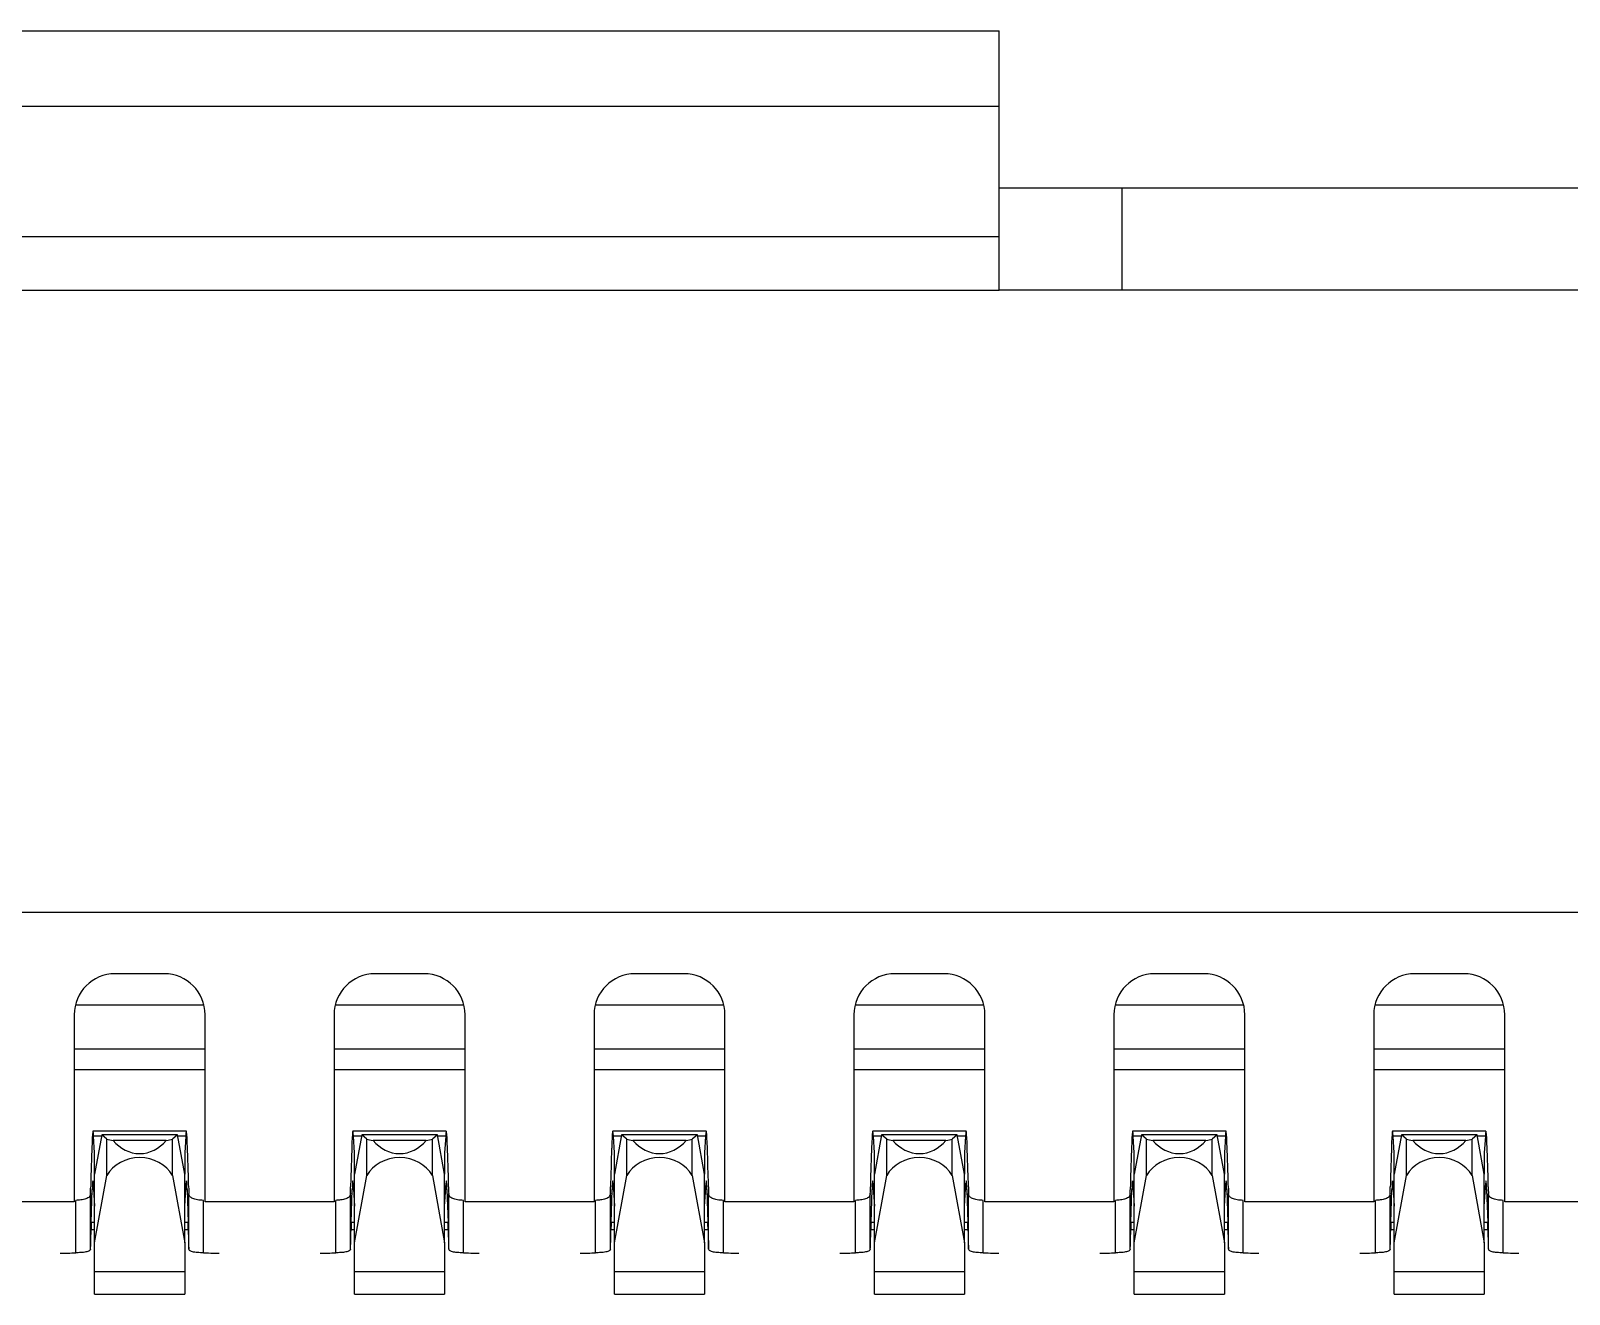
# Model space of a CAD drawing. Header units: millimetres. Extents: x 43 to 185, y 122 to 254.
# Drawn here: x 59.226 to 62.984, y 169.985 to 173.072 of the extents above; entities that cross this region are included whole.
import ezdxf

# ---------------------------------------------------------------- set-up
doc = ezdxf.new("R2010")
doc.units = ezdxf.units.MM

msp = doc.modelspace()

# ---------------------------------------------------------------- linework, layer by layer
at = {"color": 7, "linetype": 'Continuous', "lineweight": 25}
for p, q in [((56.9069, 173.072), (61.5919, 173.072)), ((61.5919, 172.8879), (61.5919, 173.072)), ((56.9069, 172.8879), (61.5919, 172.8879)), ((61.5919, 172.5696), (61.5919, 172.8879)), ((61.5919, 172.6879), (61.8919, 172.6879)), ((61.8919, 172.4379), (61.8919, 172.6879)), ((61.8919, 172.6879), (63.1988, 172.6879)), ((56.9069, 172.5696), (61.5919, 172.5696)), ((61.5919, 172.4379), (61.5919, 172.5696)), ((56.9069, 172.4379), (61.5919, 172.4379)), ((61.8919, 172.4379), (61.5919, 172.4379)), ((63.1988, 172.4379), (61.8919, 172.4379)), ((64.6365, 170.9179), (58.9435, 170.9179)), ((59.5519, 170.7679), (59.4319, 170.7679)), ((60.1869, 170.7679), (60.0669, 170.7679)), ((60.8219, 170.7679), (60.7019, 170.7679)), ((61.4569, 170.7679), (61.3369, 170.7679)), ((62.0919, 170.7679), (61.9719, 170.7679)), ((62.7269, 170.7679), (62.6069, 170.7679)), ((59.3348, 170.6916), (59.6491, 170.6916)), ((59.9698, 170.6916), (60.2841, 170.6916)), ((60.6048, 170.6916), (60.9191, 170.6916)), ((61.2398, 170.6916), (61.5541, 170.6916)), ((61.8748, 170.6916), (62.1891, 170.6916)), ((62.5098, 170.6916), (62.8241, 170.6916)), ((59.3319, 170.6679), (59.3319, 170.2109)), ((59.6519, 170.2109), (59.6519, 170.6679)), ((59.9669, 170.6679), (59.9669, 170.2109)), ((60.2869, 170.2109), (60.2869, 170.6679)), ((60.6019, 170.6679), (60.6019, 170.2109)), ((60.9219, 170.2109), (60.9219, 170.6679)), ((61.2369, 170.6679), (61.2369, 170.2109)), ((61.5569, 170.2109), (61.5569, 170.6679)), ((61.8719, 170.6679), (61.8719, 170.2109)), ((62.1919, 170.2109), (62.1919, 170.6679)), ((62.5069, 170.6679), (62.5069, 170.2109)), ((62.8269, 170.2109), (62.8269, 170.6679)), ((59.3319, 170.5841), (59.6519, 170.5841)), ((59.9669, 170.5841), (60.2869, 170.5841)), ((60.6019, 170.5841), (60.9219, 170.5841)), ((61.2369, 170.5841), (61.5569, 170.5841)), ((61.8719, 170.5841), (62.1919, 170.5841)), ((62.5069, 170.5841), (62.8269, 170.5841)), ((59.6519, 170.5335), (59.3319, 170.5335)), ((60.2869, 170.5335), (59.9669, 170.5335)), ((60.9219, 170.5335), (60.6019, 170.5335)), ((61.5569, 170.5335), (61.2369, 170.5335)), ((62.1919, 170.5335), (61.8719, 170.5335)), ((62.8269, 170.5335), (62.5069, 170.5335)), ((59.606, 170.3831), (59.3778, 170.3831)), ((60.241, 170.3831), (60.0128, 170.3831)), ((60.876, 170.3831), (60.6478, 170.3831)), ((61.511, 170.3831), (61.2828, 170.3831)), ((62.146, 170.3831), (61.9178, 170.3831)), ((62.781, 170.3831), (62.5528, 170.3831)), ((59.375, 170.3415), (59.3727, 170.27)), ((59.3819, 170.33), (59.3793, 170.3715)), ((59.3989, 170.3715), (59.3793, 170.3715)), ((59.3993, 170.3741), (59.3819, 170.2783)), ((59.4119, 170.3637), (59.3993, 170.3741)), ((59.5845, 170.3741), (59.3993, 170.3741)), ((59.4119, 170.2751), (59.4119, 170.3637)), ((59.5567, 170.3609), (59.4271, 170.3609)), ((59.5845, 170.3741), (59.5719, 170.3637)), ((59.5719, 170.2751), (59.5719, 170.3637)), ((59.6019, 170.2783), (59.5845, 170.3741)), ((59.6045, 170.3715), (59.585, 170.3715)), ((59.6045, 170.3715), (59.6019, 170.33)), ((59.6111, 170.27), (59.6088, 170.3415)), ((60.01, 170.3415), (60.0077, 170.27)), ((60.0169, 170.33), (60.0143, 170.3715)), ((60.0339, 170.3715), (60.0143, 170.3715)), ((60.0343, 170.3741), (60.0169, 170.2783)), ((60.0469, 170.3637), (60.0343, 170.3741)), ((60.2195, 170.3741), (60.0343, 170.3741)), ((60.0469, 170.2751), (60.0469, 170.3637)), ((60.1917, 170.3609), (60.0621, 170.3609)), ((60.2195, 170.3741), (60.2069, 170.3637)), ((60.2069, 170.2751), (60.2069, 170.3637)), ((60.2369, 170.2783), (60.2195, 170.3741)), ((60.2395, 170.3715), (60.22, 170.3715)), ((60.2395, 170.3715), (60.2369, 170.33)), ((60.2461, 170.27), (60.2438, 170.3415)), ((60.645, 170.3415), (60.6427, 170.27)), ((60.6519, 170.33), (60.6493, 170.3715)), ((60.6689, 170.3715), (60.6493, 170.3715)), ((60.6693, 170.3741), (60.6519, 170.2783)), ((60.6819, 170.3637), (60.6693, 170.3741)), ((60.8545, 170.3741), (60.6693, 170.3741)), ((60.6819, 170.2751), (60.6819, 170.3637)), ((60.8267, 170.3609), (60.6971, 170.3609)), ((60.8545, 170.3741), (60.8419, 170.3637)), ((60.8419, 170.2751), (60.8419, 170.3637)), ((60.8719, 170.2783), (60.8545, 170.3741)), ((60.8745, 170.3715), (60.855, 170.3715)), ((60.8745, 170.3715), (60.8719, 170.33)), ((60.8811, 170.27), (60.8788, 170.3415)), ((61.28, 170.3415), (61.2777, 170.27)), ((61.2869, 170.33), (61.2843, 170.3715)), ((61.3039, 170.3715), (61.2843, 170.3715)), ((61.3043, 170.3741), (61.2869, 170.2783)), ((61.3169, 170.3637), (61.3043, 170.3741)), ((61.4895, 170.3741), (61.3043, 170.3741)), ((61.3169, 170.2751), (61.3169, 170.3637)), ((61.4617, 170.3609), (61.3321, 170.3609)), ((61.4895, 170.3741), (61.4769, 170.3637)), ((61.4769, 170.2751), (61.4769, 170.3637)), ((61.5069, 170.2783), (61.4895, 170.3741)), ((61.5095, 170.3715), (61.49, 170.3715)), ((61.5095, 170.3715), (61.5069, 170.33)), ((61.5161, 170.27), (61.5138, 170.3415)), ((61.915, 170.3415), (61.9127, 170.27)), ((61.9219, 170.33), (61.9193, 170.3715)), ((61.9389, 170.3715), (61.9193, 170.3715)), ((61.9393, 170.3741), (61.9219, 170.2783)), ((61.9519, 170.3637), (61.9393, 170.3741)), ((62.1245, 170.3741), (61.9393, 170.3741)), ((61.9519, 170.2751), (61.9519, 170.3637)), ((62.0967, 170.3609), (61.9671, 170.3609)), ((62.1245, 170.3741), (62.1119, 170.3637)), ((62.1119, 170.2751), (62.1119, 170.3637)), ((62.1419, 170.2783), (62.1245, 170.3741)), ((62.1445, 170.3715), (62.125, 170.3715)), ((62.1445, 170.3715), (62.1419, 170.33)), ((62.1511, 170.27), (62.1488, 170.3415)), ((62.55, 170.3415), (62.5477, 170.27)), ((62.5569, 170.33), (62.5543, 170.3715)), ((62.5739, 170.3715), (62.5543, 170.3715)), ((62.5743, 170.3741), (62.5569, 170.2783)), ((62.5869, 170.3637), (62.5743, 170.3741)), ((62.7595, 170.3741), (62.5743, 170.3741)), ((62.5869, 170.2751), (62.5869, 170.3637)), ((62.7317, 170.3609), (62.6021, 170.3609)), ((62.7595, 170.3741), (62.7469, 170.3637)), ((62.7469, 170.2751), (62.7469, 170.3637)), ((62.7769, 170.2783), (62.7595, 170.3741)), ((62.7795, 170.3715), (62.76, 170.3715)), ((62.7795, 170.3715), (62.7769, 170.33)), ((62.7861, 170.27), (62.7838, 170.3415)), ((59.3819, 170.2783), (59.3819, 170.33)), ((59.6019, 170.33), (59.6019, 170.2783)), ((60.0169, 170.2783), (60.0169, 170.33)), ((60.2369, 170.33), (60.2369, 170.2783)), ((60.6519, 170.2783), (60.6519, 170.33)), ((60.8719, 170.33), (60.8719, 170.2783)), ((61.2869, 170.2783), (61.2869, 170.33)), ((61.5069, 170.33), (61.5069, 170.2783)), ((61.9219, 170.2783), (61.9219, 170.33)), ((62.1419, 170.33), (62.1419, 170.2783)), ((62.5569, 170.2783), (62.5569, 170.33)), ((62.7769, 170.33), (62.7769, 170.2783)), ((59.3819, 170.1101), (59.3819, 170.2783)), ((59.3819, 170.1101), (59.4119, 170.2751)), ((59.5719, 170.2751), (59.6019, 170.1101)), ((59.6019, 170.1101), (59.6019, 170.2783)), ((60.0169, 170.1101), (60.0169, 170.2783)), ((60.0169, 170.1101), (60.0469, 170.2751)), ((60.2069, 170.2751), (60.2369, 170.1101)), ((60.2369, 170.1101), (60.2369, 170.2783)), ((60.6519, 170.1101), (60.6519, 170.2783)), ((60.6519, 170.1101), (60.6819, 170.2751)), ((60.8419, 170.2751), (60.8719, 170.1101)), ((60.8719, 170.1101), (60.8719, 170.2783)), ((61.2869, 170.1101), (61.2869, 170.2783)), ((61.2869, 170.1101), (61.3169, 170.2751)), ((61.4769, 170.2751), (61.5069, 170.1101)), ((61.5069, 170.1101), (61.5069, 170.2783)), ((61.9219, 170.1101), (61.9219, 170.2783)), ((61.9219, 170.1101), (61.9519, 170.2751)), ((62.1119, 170.2751), (62.1419, 170.1101)), ((62.1419, 170.1101), (62.1419, 170.2783)), ((62.5569, 170.1101), (62.5569, 170.2783)), ((62.5569, 170.1101), (62.5869, 170.2751)), ((62.7469, 170.2751), (62.7769, 170.1101)), ((62.7769, 170.1101), (62.7769, 170.2783)), ((59.3719, 170.0948), (59.3719, 170.231)), ((59.3737, 170.1603), (59.3762, 170.241)), ((59.3793, 170.241), (59.3762, 170.241)), ((59.3784, 170.256), (59.3819, 170.2)), ((59.6019, 170.2), (59.6055, 170.256)), ((59.6076, 170.241), (59.6045, 170.241)), ((59.6076, 170.241), (59.6102, 170.1603)), ((59.6119, 170.0948), (59.6119, 170.231)), ((60.0069, 170.0948), (60.0069, 170.231)), ((60.0087, 170.1603), (60.0112, 170.241)), ((60.0143, 170.241), (60.0112, 170.241)), ((60.0134, 170.256), (60.0169, 170.2)), ((60.2369, 170.2), (60.2405, 170.256)), ((60.2426, 170.241), (60.2395, 170.241)), ((60.2426, 170.241), (60.2452, 170.1603)), ((60.2469, 170.0948), (60.2469, 170.231)), ((60.6419, 170.0948), (60.6419, 170.231)), ((60.6437, 170.1603), (60.6462, 170.241)), ((60.6493, 170.241), (60.6462, 170.241)), ((60.6484, 170.256), (60.6519, 170.2)), ((60.8719, 170.2), (60.8755, 170.256)), ((60.8776, 170.241), (60.8745, 170.241)), ((60.8776, 170.241), (60.8802, 170.1603)), ((60.8819, 170.0948), (60.8819, 170.231)), ((61.2769, 170.0948), (61.2769, 170.231)), ((61.2787, 170.1603), (61.2812, 170.241)), ((61.2843, 170.241), (61.2812, 170.241)), ((61.2834, 170.256), (61.2869, 170.2)), ((61.5069, 170.2), (61.5105, 170.256)), ((61.5126, 170.241), (61.5095, 170.241)), ((61.5126, 170.241), (61.5152, 170.1603)), ((61.5169, 170.0948), (61.5169, 170.231)), ((61.9119, 170.0948), (61.9119, 170.231)), ((61.9137, 170.1603), (61.9162, 170.241)), ((61.9193, 170.241), (61.9162, 170.241)), ((61.9184, 170.256), (61.9219, 170.2)), ((62.1419, 170.2), (62.1455, 170.256)), ((62.1476, 170.241), (62.1445, 170.241)), ((62.1476, 170.241), (62.1502, 170.1603)), ((62.1519, 170.0948), (62.1519, 170.231)), ((62.5469, 170.0948), (62.5469, 170.231)), ((62.5487, 170.1603), (62.5512, 170.241)), ((62.5543, 170.241), (62.5512, 170.241)), ((62.5534, 170.256), (62.5569, 170.2)), ((62.7769, 170.2), (62.7805, 170.256)), ((62.7826, 170.241), (62.7795, 170.241)), ((62.7826, 170.241), (62.7852, 170.1603)), ((62.7869, 170.0948), (62.7869, 170.231)), ((59.3319, 170.2109), (59.0169, 170.2109)), ((59.3359, 170.0861), (59.3359, 170.2142)), ((59.6479, 170.0861), (59.6479, 170.2142)), ((59.9669, 170.2109), (59.6519, 170.2109)), ((59.9709, 170.0861), (59.9709, 170.2142)), ((60.2829, 170.0861), (60.2829, 170.2142)), ((60.6019, 170.2109), (60.2869, 170.2109)), ((60.6059, 170.0861), (60.6059, 170.2142)), ((60.9179, 170.0861), (60.9179, 170.2142)), ((61.2369, 170.2109), (60.9219, 170.2109)), ((61.2409, 170.0861), (61.2409, 170.2142)), ((61.5529, 170.0861), (61.5529, 170.2142)), ((61.8719, 170.2109), (61.5569, 170.2109)), ((61.8759, 170.0861), (61.8759, 170.2142)), ((62.1879, 170.0861), (62.1879, 170.2142)), ((62.5069, 170.2109), (62.1919, 170.2109)), ((62.5109, 170.0861), (62.5109, 170.2142)), ((62.8229, 170.0861), (62.8229, 170.2142)), ((63.1419, 170.2109), (62.8269, 170.2109)), ((59.3819, 170.1603), (59.3737, 170.1603)), ((59.6102, 170.1603), (59.6019, 170.1603)), ((60.0169, 170.1603), (60.0087, 170.1603)), ((60.2452, 170.1603), (60.2369, 170.1603)), ((60.6519, 170.1603), (60.6437, 170.1603)), ((60.8802, 170.1603), (60.8719, 170.1603)), ((61.2869, 170.1603), (61.2787, 170.1603)), ((61.5152, 170.1603), (61.5069, 170.1603)), ((61.9219, 170.1603), (61.9137, 170.1603)), ((62.1502, 170.1603), (62.1419, 170.1603)), ((62.5569, 170.1603), (62.5487, 170.1603)), ((62.7852, 170.1603), (62.7769, 170.1603)), ((59.3819, 170.1419), (59.3732, 170.1419)), ((59.6106, 170.1419), (59.6019, 170.1419)), ((60.0169, 170.1419), (60.0082, 170.1419)), ((60.2456, 170.1419), (60.2369, 170.1419)), ((60.6519, 170.1419), (60.6432, 170.1419)), ((60.8806, 170.1419), (60.8719, 170.1419)), ((61.2869, 170.1419), (61.2782, 170.1419)), ((61.5156, 170.1419), (61.5069, 170.1419)), ((61.9219, 170.1419), (61.9132, 170.1419)), ((62.1506, 170.1419), (62.1419, 170.1419)), ((62.5569, 170.1419), (62.5482, 170.1419)), ((62.7856, 170.1419), (62.7769, 170.1419)), ((59.3819, 170.0398), (59.3819, 170.1101)), ((59.6019, 170.1101), (59.6019, 170.0398)), ((60.0169, 170.0398), (60.0169, 170.1101)), ((60.2369, 170.1101), (60.2369, 170.0398)), ((60.6519, 170.0398), (60.6519, 170.1101)), ((60.8719, 170.1101), (60.8719, 170.0398)), ((61.2869, 170.0398), (61.2869, 170.1101)), ((61.5069, 170.1101), (61.5069, 170.0398)), ((61.9219, 170.0398), (61.9219, 170.1101)), ((62.1419, 170.1101), (62.1419, 170.0398)), ((62.5569, 170.0398), (62.5569, 170.1101)), ((62.7769, 170.1101), (62.7769, 170.0398)), ((59.6019, 170.0398), (59.3819, 170.0398)), ((59.3819, 169.9849), (59.3819, 170.0398)), ((59.6019, 170.0398), (59.6019, 169.9849)), ((60.2369, 170.0398), (60.0169, 170.0398)), ((60.0169, 169.9849), (60.0169, 170.0398)), ((60.2369, 170.0398), (60.2369, 169.9849)), ((60.8719, 170.0398), (60.6519, 170.0398)), ((60.6519, 169.9849), (60.6519, 170.0398)), ((60.8719, 170.0398), (60.8719, 169.9849)), ((61.5069, 170.0398), (61.2869, 170.0398)), ((61.2869, 169.9849), (61.2869, 170.0398)), ((61.5069, 170.0398), (61.5069, 169.9849)), ((62.1419, 170.0398), (61.9219, 170.0398)), ((61.9219, 169.9849), (61.9219, 170.0398)), ((62.1419, 170.0398), (62.1419, 169.9849)), ((62.7769, 170.0398), (62.5569, 170.0398)), ((62.5569, 169.9849), (62.5569, 170.0398)), ((62.7769, 170.0398), (62.7769, 169.9849)), ((59.3819, 169.9849), (59.6019, 169.9849)), ((60.0169, 169.9849), (60.2369, 169.9849)), ((60.6519, 169.9849), (60.8719, 169.9849)), ((61.2869, 169.9849), (61.5069, 169.9849)), ((61.9219, 169.9849), (62.1419, 169.9849)), ((62.5569, 169.9849), (62.7769, 169.9849))]:
    msp.add_line(p, q, dxfattribs=at)
for centre, start, end in [((59.4319, 170.6679), 90, 180), ((59.5519, 170.6679), 0, 90), ((60.0669, 170.6679), 90, 180), ((60.1869, 170.6679), 0, 90), ((60.7019, 170.6679), 90, 180), ((60.8219, 170.6679), 0, 90), ((61.3369, 170.6679), 90, 180), ((61.4569, 170.6679), 0, 90), ((61.9719, 170.6679), 90, 180), ((62.0919, 170.6679), 0, 90), ((62.6069, 170.6679), 90, 180), ((62.7269, 170.6679), 0, 90)]:
    msp.add_arc(centre, 0.1, start, end, dxfattribs=at)
for centre, major_axis, ratio, start_param, end_param in [((59.3778, 169.8831), (0, 0.5), 0.013889, 6.067499, 6.694109), ((59.606, 169.8831), (0, 0.5), 0.013889, 5.872262, 6.498872), ((60.0128, 169.8831), (0, 0.5), 0.013889, 6.067499, 6.694109), ((60.241, 169.8831), (0, 0.5), 0.013889, 5.872262, 6.498872), ((60.6478, 169.8831), (0, 0.5), 0.013889, 6.067499, 6.694109), ((60.876, 169.8831), (0, 0.5), 0.013889, 5.872262, 6.498872), ((61.2828, 169.8831), (0, 0.5), 0.013889, 6.067499, 6.694109), ((61.511, 169.8831), (0, 0.5), 0.013889, 5.872262, 6.498872), ((61.9178, 169.8831), (0, 0.5), 0.013889, 6.067499, 6.694109), ((62.146, 169.8831), (0, 0.5), 0.013889, 5.872262, 6.498872), ((62.5528, 169.8831), (0, 0.5), 0.013889, 6.067499, 6.694109), ((62.781, 169.8831), (0, 0.5), 0.013889, 5.872262, 6.498872), ((59.4919, 170.3688), (0.089, 0), 0.12963, 3.59519, 3.896736), ((59.4919, 170.4311), (0, 0.1025), 0.868421, 2.32594, 3.957245), ((59.4919, 170.3688), (0.089, 0), 0.12963, 5.528042, 5.829588), ((60.1269, 170.3688), (0.089, 0), 0.12963, 3.59519, 3.896736), ((60.1269, 170.4311), (0, 0.1025), 0.868421, 2.32594, 3.957245), ((60.1269, 170.3688), (0.089, 0), 0.12963, 5.528042, 5.829588), ((60.7619, 170.3688), (0.089, 0), 0.12963, 3.59519, 3.896736), ((60.7619, 170.4311), (0, 0.1025), 0.868421, 2.32594, 3.957245), ((60.7619, 170.3688), (0.089, 0), 0.12963, 5.528042, 5.829588), ((61.3969, 170.3688), (0.089, 0), 0.12963, 3.59519, 3.896736), ((61.3969, 170.4311), (0, 0.1025), 0.868421, 2.32594, 3.957245), ((61.3969, 170.3688), (0.089, 0), 0.12963, 5.528042, 5.829588), ((62.0319, 170.3688), (0.089, 0), 0.12963, 3.59519, 3.896736), ((62.0319, 170.4311), (0, 0.1025), 0.868421, 2.32594, 3.957245), ((62.0319, 170.3688), (0.089, 0), 0.12963, 5.528042, 5.829588), ((62.6669, 170.3688), (0.089, 0), 0.12963, 3.59519, 3.896736), ((62.6669, 170.4311), (0, 0.1025), 0.868421, 2.32594, 3.957245), ((62.6669, 170.3688), (0.089, 0), 0.12963, 5.528042, 5.829588), ((59.4919, 170.2413), (0.089, 0), 0.868421, 0.453598, 2.687995), ((60.1269, 170.2413), (0.089, 0), 0.868421, 0.453598, 2.687995), ((60.7619, 170.2413), (0.089, 0), 0.868421, 0.453598, 2.687995), ((61.3969, 170.2413), (0.089, 0), 0.868421, 0.453598, 2.687995), ((62.0319, 170.2413), (0.089, 0), 0.868421, 0.453598, 2.687995), ((62.6669, 170.2413), (0.089, 0), 0.868421, 0.453598, 2.687995), ((59.3736, 170.1325), (0, 0.15), 0.013889, 0.410924, 0.700461), ((59.3776, 170.0118), (0, 0.25), 0.013889, 6.067499, 6.694109), ((59.6062, 170.0118), (0, 0.25), 0.013889, 5.872262, 6.498872), ((59.6103, 170.1325), (0, 0.15), 0.013889, 5.582724, 5.872262), ((60.0086, 170.1325), (0, 0.15), 0.013889, 0.410924, 0.700461), ((60.0126, 170.0118), (0, 0.25), 0.013889, 6.067499, 6.694109), ((60.2412, 170.0118), (0, 0.25), 0.013889, 5.872262, 6.498872), ((60.2453, 170.1325), (0, 0.15), 0.013889, 5.582724, 5.872262), ((60.6436, 170.1325), (0, 0.15), 0.013889, 0.410924, 0.700461), ((60.6476, 170.0118), (0, 0.25), 0.013889, 6.067499, 6.694109), ((60.8762, 170.0118), (0, 0.25), 0.013889, 5.872262, 6.498872), ((60.8803, 170.1325), (0, 0.15), 0.013889, 5.582724, 5.872262), ((61.2786, 170.1325), (0, 0.15), 0.013889, 0.410924, 0.700461), ((61.2826, 170.0118), (0, 0.25), 0.013889, 6.067499, 6.694109), ((61.5112, 170.0118), (0, 0.25), 0.013889, 5.872262, 6.498872), ((61.5153, 170.1325), (0, 0.15), 0.013889, 5.582724, 5.872262), ((61.9136, 170.1325), (0, 0.15), 0.013889, 0.410924, 0.700461), ((61.9176, 170.0118), (0, 0.25), 0.013889, 6.067499, 6.694109), ((62.1462, 170.0118), (0, 0.25), 0.013889, 5.872262, 6.498872), ((62.1503, 170.1325), (0, 0.15), 0.013889, 5.582724, 5.872262), ((62.5486, 170.1325), (0, 0.15), 0.013889, 0.410924, 0.700461), ((62.5526, 170.0118), (0, 0.25), 0.013889, 6.067499, 6.694109), ((62.7812, 170.0118), (0, 0.25), 0.013889, 5.872262, 6.498872), ((62.7853, 170.1325), (0, 0.15), 0.013889, 5.582724, 5.872262), ((59.3709, 170.3619), (0, 0.15), 0.013889, 3.652197, 3.842054), ((59.6129, 170.3619), (0, 0.15), 0.013889, 2.441132, 2.630988), ((60.0059, 170.3619), (0, 0.15), 0.013889, 3.652197, 3.842054), ((60.2479, 170.3619), (0, 0.15), 0.013889, 2.441132, 2.630988), ((60.6409, 170.3619), (0, 0.15), 0.013889, 3.652197, 3.842054), ((60.8829, 170.3619), (0, 0.15), 0.013889, 2.441132, 2.630988), ((61.2759, 170.3619), (0, 0.15), 0.013889, 3.652197, 3.842054), ((61.5179, 170.3619), (0, 0.15), 0.013889, 2.441132, 2.630988), ((61.9109, 170.3619), (0, 0.15), 0.013889, 3.652197, 3.842054), ((62.1529, 170.3619), (0, 0.15), 0.013889, 2.441132, 2.630988), ((62.5459, 170.3619), (0, 0.15), 0.013889, 3.652197, 3.842054), ((62.7879, 170.3619), (0, 0.15), 0.013889, 2.441132, 2.630988), ((59.3745, 170.0228), (0, 0.15), 0.013889, 0.410924, 0.65336), ((59.6093, 170.0228), (0, 0.15), 0.013889, 5.629826, 5.872262), ((60.0095, 170.0228), (0, 0.15), 0.013889, 0.410924, 0.65336), ((60.2443, 170.0228), (0, 0.15), 0.013889, 5.629826, 5.872262), ((60.6445, 170.0228), (0, 0.15), 0.013889, 0.410924, 0.65336), ((60.8793, 170.0228), (0, 0.15), 0.013889, 5.629826, 5.872262), ((61.2795, 170.0228), (0, 0.15), 0.013889, 0.410924, 0.65336), ((61.5143, 170.0228), (0, 0.15), 0.013889, 5.629826, 5.872262), ((61.9145, 170.0228), (0, 0.15), 0.013889, 0.410924, 0.65336), ((62.1493, 170.0228), (0, 0.15), 0.013889, 5.629826, 5.872262), ((62.5495, 170.0228), (0, 0.15), 0.013889, 0.410924, 0.65336), ((62.7843, 170.0228), (0, 0.15), 0.013889, 5.629826, 5.872262), ((59.3709, 170.3619), (0, 0.277), 0.013889, 3.409425, 3.794952), ((59.6129, 170.3619), (0, 0.277), 0.013889, 2.488233, 2.873761), ((60.0059, 170.3619), (0, 0.277), 0.013889, 3.409425, 3.794952), ((60.2479, 170.3619), (0, 0.277), 0.013889, 2.488233, 2.873761), ((60.6409, 170.3619), (0, 0.277), 0.013889, 3.409425, 3.794952), ((60.8829, 170.3619), (0, 0.277), 0.013889, 2.488233, 2.873761), ((61.2759, 170.3619), (0, 0.277), 0.013889, 3.409425, 3.794952), ((61.5179, 170.3619), (0, 0.277), 0.013889, 2.488233, 2.873761), ((61.9109, 170.3619), (0, 0.277), 0.013889, 3.409425, 3.794952), ((62.1529, 170.3619), (0, 0.277), 0.013889, 2.488233, 2.873761), ((62.5459, 170.3619), (0, 0.277), 0.013889, 3.409425, 3.794952), ((62.7879, 170.3619), (0, 0.277), 0.013889, 2.488233, 2.873761)]:
    msp.add_ellipse(centre, major_axis=major_axis, ratio=ratio, start_param=start_param, end_param=end_param, dxfattribs=at)
for points, knots in [([(59.3719, 170.231), (59.3713, 170.2282), (59.3702, 170.2227), (59.3614, 170.2176), (59.3493, 170.2151), (59.34, 170.2144), (59.3359, 170.2142)], [0, 0, 0, 0, 0.274366, 0.549734, 0.803522, 1, 1, 1, 1]), ([(59.6479, 170.2142), (59.6428, 170.2145), (59.6325, 170.2153), (59.621, 170.2183), (59.6134, 170.2233), (59.6124, 170.2284), (59.6119, 170.231)], [0, 0, 0, 0, 0.247969, 0.495995, 0.742908, 1, 1, 1, 1]), ([(60.0069, 170.231), (60.0063, 170.2282), (60.0052, 170.2227), (59.9964, 170.2176), (59.9843, 170.2151), (59.975, 170.2144), (59.9709, 170.2142)], [0, 0, 0, 0, 0.274366, 0.549734, 0.803522, 1, 1, 1, 1]), ([(60.2829, 170.2142), (60.2778, 170.2145), (60.2675, 170.2153), (60.256, 170.2183), (60.2484, 170.2233), (60.2474, 170.2284), (60.2469, 170.231)], [0, 0, 0, 0, 0.247969, 0.495995, 0.742908, 1, 1, 1, 1]), ([(60.6419, 170.231), (60.6413, 170.2282), (60.6402, 170.2227), (60.6314, 170.2176), (60.6193, 170.2151), (60.61, 170.2144), (60.6059, 170.2142)], [0, 0, 0, 0, 0.2743659, 0.5497336, 0.8035224, 1, 1, 1, 1]), ([(60.9179, 170.2142), (60.9128, 170.2145), (60.9025, 170.2153), (60.891, 170.2183), (60.8834, 170.2233), (60.8824, 170.2284), (60.8819, 170.231)], [0, 0, 0, 0, 0.247969, 0.495995, 0.742908, 1, 1, 1, 1]), ([(61.2769, 170.231), (61.2763, 170.2282), (61.2752, 170.2227), (61.2664, 170.2176), (61.2543, 170.2151), (61.245, 170.2144), (61.2409, 170.2142)], [0, 0, 0, 0, 0.274366, 0.549734, 0.803522, 1, 1, 1, 1]), ([(61.5529, 170.2142), (61.5478, 170.2145), (61.5375, 170.2153), (61.526, 170.2183), (61.5184, 170.2233), (61.5174, 170.2284), (61.5169, 170.231)], [0, 0, 0, 0, 0.247969, 0.495995, 0.742908, 1, 1, 1, 1]), ([(61.9119, 170.231), (61.9113, 170.2282), (61.9102, 170.2227), (61.9014, 170.2176), (61.8893, 170.2151), (61.88, 170.2144), (61.8759, 170.2142)], [0, 0, 0, 0, 0.274366, 0.549734, 0.803522, 1, 1, 1, 1]), ([(62.1879, 170.2142), (62.1828, 170.2145), (62.1725, 170.2153), (62.161, 170.2183), (62.1534, 170.2233), (62.1524, 170.2284), (62.1519, 170.231)], [0, 0, 0, 0, 0.247969, 0.495995, 0.742908, 1, 1, 1, 1]), ([(62.5469, 170.231), (62.5463, 170.2282), (62.5452, 170.2227), (62.5364, 170.2176), (62.5243, 170.2151), (62.515, 170.2144), (62.5109, 170.2142)], [0, 0, 0, 0, 0.274366, 0.549734, 0.803522, 1, 1, 1, 1]), ([(62.8229, 170.2142), (62.8178, 170.2145), (62.8075, 170.2153), (62.796, 170.2183), (62.7884, 170.2233), (62.7874, 170.2284), (62.7869, 170.231)], [0, 0, 0, 0, 0.247969, 0.495995, 0.742908, 1, 1, 1, 1]), ([(59.2977, 170.0849), (59.3037, 170.085), (59.3146, 170.0853), (59.3294, 170.0859), (59.3359, 170.0861)], [0, 0, 0, 0, 0.559244, 1, 1, 1, 1]), ([(59.3719, 170.0948), (59.3713, 170.0933), (59.3701, 170.0905), (59.3612, 170.0879), (59.3493, 170.0866), (59.34, 170.0863), (59.3359, 170.0861)], [0, 0, 0, 0, 0.26754, 0.535361, 0.797206, 1, 1, 1, 1]), ([(59.6479, 170.0861), (59.6427, 170.0863), (59.6323, 170.0867), (59.6205, 170.0884), (59.6133, 170.091), (59.6123, 170.0936), (59.6119, 170.0948)], [0, 0, 0, 0, 0.260098, 0.520214, 0.780009, 1, 1, 1, 1]), ([(59.6479, 170.0861), (59.6562, 170.0858), (59.6709, 170.0852), (59.6815, 170.085), (59.6861, 170.0849)], [0, 0, 0, 0, 0.559309, 1, 1, 1, 1]), ([(59.9327, 170.0849), (59.9387, 170.085), (59.9496, 170.0853), (59.9644, 170.0859), (59.9709, 170.0861)], [0, 0, 0, 0, 0.559244, 1, 1, 1, 1]), ([(60.0069, 170.0948), (60.0063, 170.0933), (60.0051, 170.0905), (59.9962, 170.0879), (59.9843, 170.0866), (59.975, 170.0863), (59.9709, 170.0861)], [0, 0, 0, 0, 0.26754, 0.535361, 0.797206, 1, 1, 1, 1]), ([(60.2829, 170.0861), (60.2777, 170.0863), (60.2673, 170.0867), (60.2555, 170.0884), (60.2483, 170.091), (60.2473, 170.0936), (60.2469, 170.0948)], [0, 0, 0, 0, 0.2600985, 0.5202137, 0.7800089, 1, 1, 1, 1]), ([(60.2829, 170.0861), (60.2912, 170.0858), (60.3059, 170.0852), (60.3165, 170.085), (60.3211, 170.0849)], [0, 0, 0, 0, 0.559309, 1, 1, 1, 1]), ([(60.5677, 170.0849), (60.5737, 170.085), (60.5846, 170.0853), (60.5994, 170.0859), (60.6059, 170.0861)], [0, 0, 0, 0, 0.559244, 1, 1, 1, 1]), ([(60.6419, 170.0948), (60.6413, 170.0933), (60.6401, 170.0905), (60.6312, 170.0879), (60.6193, 170.0866), (60.61, 170.0863), (60.6059, 170.0861)], [0, 0, 0, 0, 0.26754, 0.535361, 0.797206, 1, 1, 1, 1]), ([(60.9179, 170.0861), (60.9127, 170.0863), (60.9023, 170.0867), (60.8905, 170.0884), (60.8833, 170.091), (60.8823, 170.0936), (60.8819, 170.0948)], [0, 0, 0, 0, 0.260098, 0.520214, 0.780009, 1, 1, 1, 1]), ([(60.9179, 170.0861), (60.9262, 170.0858), (60.9409, 170.0852), (60.9515, 170.085), (60.9561, 170.0849)], [0, 0, 0, 0, 0.5593094, 1, 1, 1, 1]), ([(61.2027, 170.0849), (61.2087, 170.085), (61.2196, 170.0853), (61.2344, 170.0859), (61.2409, 170.0861)], [0, 0, 0, 0, 0.5592442, 1, 1, 1, 1]), ([(61.2769, 170.0948), (61.2763, 170.0933), (61.2751, 170.0905), (61.2662, 170.0879), (61.2543, 170.0866), (61.245, 170.0863), (61.2409, 170.0861)], [0, 0, 0, 0, 0.26754, 0.535361, 0.797206, 1, 1, 1, 1]), ([(61.5529, 170.0861), (61.5477, 170.0863), (61.5373, 170.0867), (61.5255, 170.0884), (61.5183, 170.091), (61.5173, 170.0936), (61.5169, 170.0948)], [0, 0, 0, 0, 0.260098, 0.520214, 0.780009, 1, 1, 1, 1]), ([(61.5529, 170.0861), (61.5612, 170.0858), (61.5759, 170.0852), (61.5865, 170.085), (61.5911, 170.0849)], [0, 0, 0, 0, 0.559309, 1, 1, 1, 1]), ([(61.8377, 170.0849), (61.8437, 170.085), (61.8546, 170.0853), (61.8694, 170.0859), (61.8759, 170.0861)], [0, 0, 0, 0, 0.559244, 1, 1, 1, 1]), ([(61.9119, 170.0948), (61.9113, 170.0933), (61.9101, 170.0905), (61.9012, 170.0879), (61.8893, 170.0866), (61.88, 170.0863), (61.8759, 170.0861)], [0, 0, 0, 0, 0.26754, 0.535361, 0.797206, 1, 1, 1, 1]), ([(62.1879, 170.0861), (62.1827, 170.0863), (62.1723, 170.0867), (62.1605, 170.0884), (62.1533, 170.091), (62.1523, 170.0936), (62.1519, 170.0948)], [0, 0, 0, 0, 0.260098, 0.520214, 0.780009, 1, 1, 1, 1]), ([(62.1879, 170.0861), (62.1962, 170.0858), (62.2109, 170.0852), (62.2215, 170.085), (62.2261, 170.0849)], [0, 0, 0, 0, 0.559309, 1, 1, 1, 1]), ([(62.4727, 170.0849), (62.4787, 170.085), (62.4896, 170.0853), (62.5044, 170.0859), (62.5109, 170.0861)], [0, 0, 0, 0, 0.559244, 1, 1, 1, 1]), ([(62.5469, 170.0948), (62.5463, 170.0933), (62.5451, 170.0905), (62.5362, 170.0879), (62.5243, 170.0866), (62.515, 170.0863), (62.5109, 170.0861)], [0, 0, 0, 0, 0.26754, 0.535361, 0.797206, 1, 1, 1, 1]), ([(62.8229, 170.0861), (62.8177, 170.0863), (62.8073, 170.0867), (62.7955, 170.0884), (62.7883, 170.091), (62.7873, 170.0936), (62.7869, 170.0948)], [0, 0, 0, 0, 0.260098, 0.520214, 0.780009, 1, 1, 1, 1]), ([(62.8229, 170.0861), (62.8312, 170.0858), (62.8459, 170.0852), (62.8565, 170.085), (62.8611, 170.0849)], [0, 0, 0, 0, 0.5593094, 1, 1, 1, 1])]:
    msp.add_open_spline(points, degree=3, knots=knots, dxfattribs=at)

doc.saveas('drawing.dxf')
